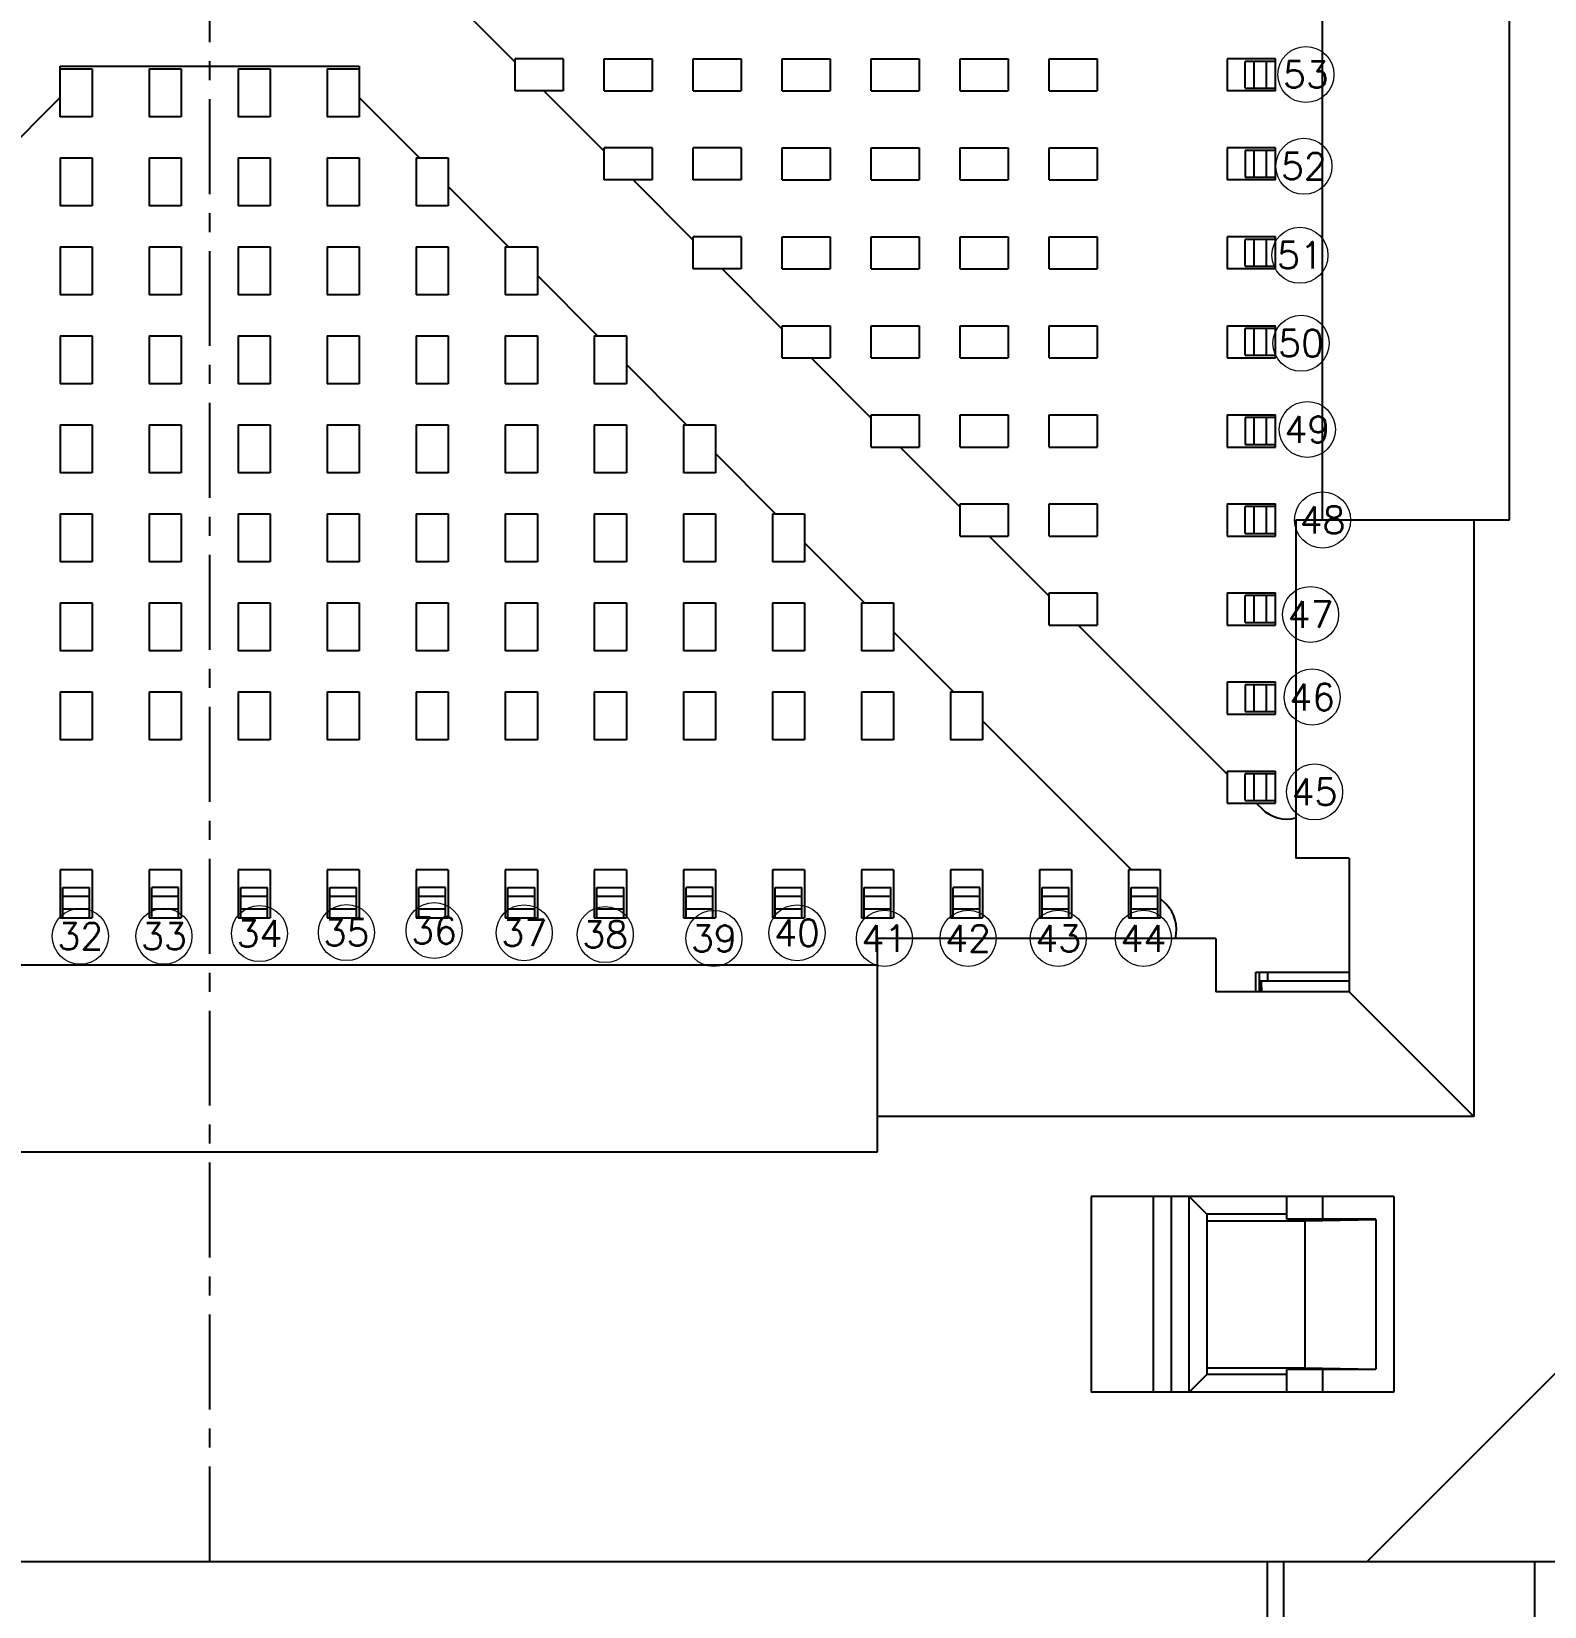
# Model space of a CAD drawing. Header units: millimetres. Extents: x 2405 to 2512, y -828 to -753.
# Drawn here: x 2489.19 to 2497.69, y -794.5 to -785.65 of the extents above; entities that cross this region are included whole.
import ezdxf
from ezdxf.enums import TextEntityAlignment as Align

# ---------------------------------------------------------------- set-up
doc = ezdxf.new("R2010")
doc.units = ezdxf.units.MM
doc.header["$LTSCALE"] = 30.734
doc.linetypes.add('CENTER', pattern=[0.6, 0.375, -0.075, 0.075, -0.075])
doc.layers.get('0').update_dxf_attribs({"linetype": 'CONTINUOUS'})
doc.layers.add('from', color=7, linetype='CONTINUOUS', lineweight=13)
doc.styles.add('TXT', font='txt.shx', dxfattribs={"bigfont": 'gbcbig.shx'})

# ---------------------------------------------------------------- blocks, each defined once
blk = doc.blocks.new('b')
at = {"color": 7, "linetype": 'Continuous'}
for p, q in [((1279.2172, -763.2584), (1276.7172, -765.7584)), ((1276.8672, -763.7084), (1275.1672, -763.7084)), ((1275.1672, -763.7084), (1275.1672, -764.8084)), ((1275.5172, -764.8084), (1275.5172, -763.7084)), ((1275.6172, -763.7084), (1275.6172, -764.8084)), ((1275.7172, -764.8084), (1275.7172, -763.7084)), ((1275.7172, -763.7084), (1275.8172, -763.8084)), ((1276.2672, -763.8363), (1276.2672, -763.7084)), ((1276.4672, -763.7084), (1276.4672, -763.8363)), ((1276.8672, -763.7084), (1276.8672, -764.8084)), ((1276.2672, -763.8084), (1275.8172, -763.8084)), ((1275.8172, -763.8084), (1275.8172, -764.7084)), ((1275.8172, -763.8451), (1276.3672, -763.8451)), ((1276.7672, -763.8363), (1276.2672, -763.8363)), ((1276.3672, -763.8451), (1276.7672, -763.8381)), ((1276.3672, -763.8451), (1276.3672, -764.6717)), ((1276.7672, -763.8381), (1276.7672, -764.6787)), ((1275.8172, -764.7084), (1275.7172, -764.8084)), ((1275.8172, -764.6717), (1276.3672, -764.6717)), ((1276.2672, -764.7084), (1275.8172, -764.7084)), ((1276.7672, -764.6805), (1276.2672, -764.6805)), ((1276.2672, -764.8084), (1276.2672, -764.6805)), ((1276.3672, -764.6717), (1276.7672, -764.6787)), ((1276.4672, -764.6805), (1276.4672, -764.8084)), ((1276.8672, -764.8084), (1275.1672, -764.8084)), ((1262.5372, -765.7584), (1278.0972, -765.7584)), ((1276.1572, -766.2584), (1276.1572, -765.7584)), ((1276.2506, -766.2084), (1276.2506, -765.7584)), ((1277.6572, -765.7584), (1277.6572, -766.2084))]:
    blk.add_line(p, q, dxfattribs=at)

msp = doc.modelspace()

# ---------------------------------------------------------------- linework, layer by layer
at = {"color": 1, "linetype": 'CENTER', "ltscale": 0.046281}
msp.add_line((2490.19, -794.2435), (2490.19, -777.6435), dxfattribs=at)
at = {"color": 7, "linetype": 'Continuous'}
for p, q in [((2496.44, -788.3935), (2496.44, -780.8935)), ((2497.49, -788.3935), (2497.49, -780.8935)), ((2491.5674, -785.4835), (2491.905, -785.8211)), ((2489.35, -786.1285), (2489.35, -785.8435)), ((2489.35, -785.8435), (2491.03, -785.8435)), ((2489.35, -785.8585), (2489.53, -785.8585)), ((2489.53, -785.8585), (2489.53, -786.1285)), ((2489.85, -785.8585), (2489.85, -786.1285)), ((2489.85, -785.8585), (2490.03, -785.8585)), ((2490.03, -785.8585), (2490.03, -786.1285)), ((2490.35, -785.8585), (2490.35, -786.1285)), ((2490.35, -785.8585), (2490.53, -785.8585)), ((2490.53, -785.8585), (2490.53, -786.1285)), ((2490.85, -785.8585), (2490.85, -786.1285)), ((2490.85, -785.8585), (2491.03, -785.8585)), ((2491.03, -785.8435), (2491.03, -786.1285)), ((2491.905, -785.9835), (2491.905, -785.8035)), ((2492.175, -785.8035), (2491.905, -785.8035)), ((2492.175, -785.8035), (2492.175, -785.9835)), ((2492.405, -785.9835), (2492.405, -785.8035)), ((2492.405, -785.8035), (2492.675, -785.8035)), ((2492.405, -785.9835), (2492.405, -785.8035)), ((2492.405, -785.8035), (2492.675, -785.8035)), ((2492.675, -785.8035), (2492.675, -785.9835)), ((2492.675, -785.8035), (2492.675, -785.9835)), ((2492.905, -785.9835), (2492.905, -785.8035)), ((2492.905, -785.8035), (2493.175, -785.8035)), ((2492.905, -785.9835), (2492.905, -785.8035)), ((2492.905, -785.8035), (2493.175, -785.8035)), ((2493.175, -785.8035), (2493.175, -785.9835)), ((2493.175, -785.8035), (2493.175, -785.9835)), ((2493.405, -785.9835), (2493.405, -785.8035)), ((2493.405, -785.8035), (2493.675, -785.8035)), ((2493.405, -785.9835), (2493.405, -785.8035)), ((2493.405, -785.8035), (2493.675, -785.8035)), ((2493.675, -785.8035), (2493.675, -785.9835)), ((2493.675, -785.8035), (2493.675, -785.9835)), ((2493.905, -785.9835), (2493.905, -785.8035)), ((2493.905, -785.8035), (2494.175, -785.8035)), ((2493.905, -785.9835), (2493.905, -785.8035)), ((2493.905, -785.8035), (2494.175, -785.8035)), ((2494.175, -785.8035), (2494.175, -785.9835)), ((2494.175, -785.8035), (2494.175, -785.9835)), ((2494.405, -785.9835), (2494.405, -785.8035)), ((2494.405, -785.8035), (2494.675, -785.8035)), ((2494.405, -785.9835), (2494.405, -785.8035)), ((2494.405, -785.8035), (2494.675, -785.8035)), ((2494.675, -785.8035), (2494.675, -785.9835)), ((2494.675, -785.8035), (2494.675, -785.9835)), ((2494.905, -785.9835), (2494.905, -785.8035)), ((2494.905, -785.8035), (2495.175, -785.8035)), ((2494.905, -785.9835), (2494.905, -785.8035)), ((2494.905, -785.8035), (2495.175, -785.8035)), ((2495.175, -785.8035), (2495.175, -785.9835)), ((2495.175, -785.8035), (2495.175, -785.9835)), ((2495.905, -785.8035), (2495.905, -785.9835)), ((2496.175, -785.8035), (2495.905, -785.8035)), ((2496.0047, -785.9685), (2496.0047, -785.8185)), ((2496.175, -785.8185), (2496.0047, -785.8185)), ((2496.0547, -785.8185), (2496.0547, -785.9685)), ((2496.125, -785.9685), (2496.125, -785.8185)), ((2496.175, -785.9835), (2496.175, -785.8035)), ((2496.0047, -785.9685), (2496.175, -785.9685)), ((2489.35, -786.0209), (2489.0124, -786.3585)), ((2491.3676, -786.3585), (2491.03, -786.0209)), ((2492.175, -785.9835), (2491.905, -785.9835)), ((2492.0674, -785.9835), (2492.405, -786.3211)), ((2492.405, -785.9835), (2492.675, -785.9835)), ((2492.405, -785.9835), (2492.675, -785.9835)), ((2492.905, -785.9835), (2493.175, -785.9835)), ((2492.905, -785.9835), (2493.175, -785.9835)), ((2493.405, -785.9835), (2493.675, -785.9835)), ((2493.405, -785.9835), (2493.675, -785.9835)), ((2493.905, -785.9835), (2494.175, -785.9835)), ((2493.905, -785.9835), (2494.175, -785.9835)), ((2494.405, -785.9835), (2494.675, -785.9835)), ((2494.405, -785.9835), (2494.675, -785.9835)), ((2494.905, -785.9835), (2495.175, -785.9835)), ((2494.905, -785.9835), (2495.175, -785.9835)), ((2496.175, -785.9835), (2495.905, -785.9835)), ((2489.53, -786.1285), (2489.35, -786.1285)), ((2490.03, -786.1285), (2489.85, -786.1285)), ((2490.53, -786.1285), (2490.35, -786.1285)), ((2491.03, -786.1285), (2490.85, -786.1285)), ((2492.405, -786.4835), (2492.405, -786.3035)), ((2492.675, -786.3035), (2492.405, -786.3035)), ((2492.675, -786.3035), (2492.675, -786.4835)), ((2492.905, -786.4835), (2492.905, -786.3035)), ((2493.175, -786.3035), (2492.905, -786.3035)), ((2493.175, -786.3035), (2493.175, -786.4835)), ((2493.405, -786.4835), (2493.405, -786.3035)), ((2493.405, -786.3035), (2493.675, -786.3035)), ((2493.405, -786.4835), (2493.405, -786.3035)), ((2493.405, -786.3035), (2493.675, -786.3035)), ((2493.675, -786.3035), (2493.675, -786.4835)), ((2493.675, -786.3035), (2493.675, -786.4835)), ((2493.905, -786.4835), (2493.905, -786.3035)), ((2493.905, -786.3035), (2494.175, -786.3035)), ((2493.905, -786.4835), (2493.905, -786.3035)), ((2493.905, -786.3035), (2494.175, -786.3035)), ((2494.175, -786.3035), (2494.175, -786.4835)), ((2494.175, -786.3035), (2494.175, -786.4835)), ((2494.405, -786.4835), (2494.405, -786.3035)), ((2494.405, -786.3035), (2494.675, -786.3035)), ((2494.405, -786.4835), (2494.405, -786.3035)), ((2494.405, -786.3035), (2494.675, -786.3035)), ((2494.675, -786.3035), (2494.675, -786.4835)), ((2494.675, -786.3035), (2494.675, -786.4835)), ((2494.905, -786.4835), (2494.905, -786.3035)), ((2494.905, -786.3035), (2495.175, -786.3035)), ((2494.905, -786.4835), (2494.905, -786.3035)), ((2494.905, -786.3035), (2495.175, -786.3035)), ((2495.175, -786.3035), (2495.175, -786.4835)), ((2495.175, -786.3035), (2495.175, -786.4835)), ((2495.905, -786.3035), (2495.905, -786.4835)), ((2496.175, -786.3035), (2495.905, -786.3035)), ((2496.0047, -786.3185), (2496.0047, -786.4685)), ((2496.175, -786.3185), (2496.0047, -786.3185)), ((2496.0547, -786.3185), (2496.0547, -786.4685)), ((2496.125, -786.4685), (2496.125, -786.3185)), ((2496.175, -786.4835), (2496.175, -786.3035)), ((2489.35, -786.3585), (2489.35, -786.6285)), ((2489.35, -786.3585), (2489.53, -786.3585)), ((2489.53, -786.3585), (2489.53, -786.6285)), ((2489.85, -786.3585), (2489.85, -786.6285)), ((2489.85, -786.3585), (2490.03, -786.3585)), ((2490.03, -786.3585), (2490.03, -786.6285)), ((2490.35, -786.3585), (2490.35, -786.6285)), ((2490.35, -786.3585), (2490.53, -786.3585)), ((2490.53, -786.3585), (2490.53, -786.6285)), ((2490.85, -786.3585), (2490.85, -786.6285)), ((2490.85, -786.3585), (2491.03, -786.3585)), ((2491.03, -786.3585), (2491.03, -786.6285)), ((2491.35, -786.3585), (2491.35, -786.6285)), ((2491.35, -786.3585), (2491.53, -786.3585)), ((2491.53, -786.3585), (2491.53, -786.6285)), ((2492.675, -786.4835), (2492.405, -786.4835)), ((2492.5674, -786.4835), (2492.905, -786.8211)), ((2493.175, -786.4835), (2492.905, -786.4835)), ((2493.405, -786.4835), (2493.675, -786.4835)), ((2493.405, -786.4835), (2493.675, -786.4835)), ((2493.905, -786.4835), (2494.175, -786.4835)), ((2493.905, -786.4835), (2494.175, -786.4835)), ((2494.405, -786.4835), (2494.675, -786.4835)), ((2494.405, -786.4835), (2494.675, -786.4835)), ((2494.905, -786.4835), (2495.175, -786.4835)), ((2494.905, -786.4835), (2495.175, -786.4835)), ((2496.175, -786.4835), (2495.905, -786.4835)), ((2496.0047, -786.4685), (2496.175, -786.4685)), ((2491.8676, -786.8585), (2491.53, -786.5209)), ((2489.53, -786.6285), (2489.35, -786.6285)), ((2490.03, -786.6285), (2489.85, -786.6285)), ((2490.53, -786.6285), (2490.35, -786.6285)), ((2491.03, -786.6285), (2490.85, -786.6285)), ((2491.53, -786.6285), (2491.35, -786.6285)), ((2489.35, -786.8585), (2489.35, -787.1285)), ((2489.35, -786.8585), (2489.53, -786.8585)), ((2489.53, -786.8585), (2489.53, -787.1285)), ((2489.85, -786.8585), (2489.85, -787.1285)), ((2489.85, -786.8585), (2490.03, -786.8585)), ((2490.03, -786.8585), (2490.03, -787.1285)), ((2490.35, -786.8585), (2490.35, -787.1285)), ((2490.35, -786.8585), (2490.53, -786.8585)), ((2490.53, -786.8585), (2490.53, -787.1285)), ((2490.85, -786.8585), (2490.85, -787.1285)), ((2490.85, -786.8585), (2491.03, -786.8585)), ((2491.03, -786.8585), (2491.03, -787.1285)), ((2491.35, -786.8585), (2491.35, -787.1285)), ((2491.35, -786.8585), (2491.53, -786.8585)), ((2491.53, -786.8585), (2491.53, -787.1285)), ((2491.85, -786.8585), (2491.85, -787.1285)), ((2491.85, -786.8585), (2492.03, -786.8585)), ((2492.03, -786.8585), (2492.03, -787.1285)), ((2492.905, -786.9835), (2492.905, -786.8035)), ((2493.175, -786.8035), (2492.905, -786.8035)), ((2493.175, -786.8035), (2493.175, -786.9835)), ((2493.405, -786.9835), (2493.405, -786.8035)), ((2493.405, -786.8035), (2493.675, -786.8035)), ((2493.405, -786.9835), (2493.405, -786.8035)), ((2493.405, -786.8035), (2493.675, -786.8035)), ((2493.675, -786.8035), (2493.675, -786.9835)), ((2493.675, -786.8035), (2493.675, -786.9835)), ((2493.905, -786.9835), (2493.905, -786.8035)), ((2493.905, -786.8035), (2494.175, -786.8035)), ((2493.905, -786.9835), (2493.905, -786.8035)), ((2493.905, -786.8035), (2494.175, -786.8035)), ((2494.175, -786.8035), (2494.175, -786.9835)), ((2494.175, -786.8035), (2494.175, -786.9835)), ((2494.405, -786.9835), (2494.405, -786.8035)), ((2494.405, -786.8035), (2494.675, -786.8035)), ((2494.405, -786.9835), (2494.405, -786.8035)), ((2494.405, -786.8035), (2494.675, -786.8035)), ((2494.675, -786.8035), (2494.675, -786.9835)), ((2494.675, -786.8035), (2494.675, -786.9835)), ((2494.905, -786.9835), (2494.905, -786.8035)), ((2494.905, -786.8035), (2495.175, -786.8035)), ((2494.905, -786.9835), (2494.905, -786.8035)), ((2494.905, -786.8035), (2495.175, -786.8035)), ((2495.175, -786.8035), (2495.175, -786.9835)), ((2495.175, -786.8035), (2495.175, -786.9835)), ((2495.905, -786.8035), (2495.905, -786.9835)), ((2496.175, -786.8035), (2495.905, -786.8035)), ((2496.0047, -786.9685), (2496.0047, -786.8185)), ((2496.175, -786.8185), (2496.0047, -786.8185)), ((2496.0547, -786.8185), (2496.0547, -786.9685)), ((2496.125, -786.9685), (2496.125, -786.8185)), ((2496.175, -786.9835), (2496.175, -786.8035)), ((2492.3676, -787.3585), (2492.03, -787.0209)), ((2493.175, -786.9835), (2492.905, -786.9835)), ((2493.0674, -786.9835), (2493.405, -787.3211)), ((2493.405, -786.9835), (2493.675, -786.9835)), ((2493.405, -786.9835), (2493.675, -786.9835)), ((2493.905, -786.9835), (2494.175, -786.9835)), ((2493.905, -786.9835), (2494.175, -786.9835)), ((2494.405, -786.9835), (2494.675, -786.9835)), ((2494.405, -786.9835), (2494.675, -786.9835)), ((2494.905, -786.9835), (2495.175, -786.9835)), ((2494.905, -786.9835), (2495.175, -786.9835)), ((2496.175, -786.9835), (2495.905, -786.9835)), ((2496.0047, -786.9685), (2496.175, -786.9685)), ((2489.53, -787.1285), (2489.35, -787.1285)), ((2490.03, -787.1285), (2489.85, -787.1285)), ((2490.53, -787.1285), (2490.35, -787.1285)), ((2491.03, -787.1285), (2490.85, -787.1285)), ((2491.53, -787.1285), (2491.35, -787.1285)), ((2492.03, -787.1285), (2491.85, -787.1285)), ((2489.35, -787.3585), (2489.35, -787.6285)), ((2489.35, -787.3585), (2489.53, -787.3585)), ((2489.53, -787.3585), (2489.53, -787.6285)), ((2489.85, -787.3585), (2489.85, -787.6285)), ((2489.85, -787.3585), (2490.03, -787.3585)), ((2490.03, -787.3585), (2490.03, -787.6285)), ((2490.35, -787.3585), (2490.35, -787.6285)), ((2490.35, -787.3585), (2490.53, -787.3585)), ((2490.53, -787.3585), (2490.53, -787.6285)), ((2490.85, -787.3585), (2490.85, -787.6285)), ((2490.85, -787.3585), (2491.03, -787.3585)), ((2491.03, -787.3585), (2491.03, -787.6285)), ((2491.35, -787.3585), (2491.35, -787.6285)), ((2491.35, -787.3585), (2491.53, -787.3585)), ((2491.53, -787.3585), (2491.53, -787.6285)), ((2491.85, -787.3585), (2491.85, -787.6285)), ((2491.85, -787.3585), (2492.03, -787.3585)), ((2492.03, -787.3585), (2492.03, -787.6285)), ((2492.35, -787.3585), (2492.35, -787.6285)), ((2492.35, -787.3585), (2492.53, -787.3585)), ((2492.53, -787.3585), (2492.53, -787.6285)), ((2493.405, -787.4835), (2493.405, -787.3035)), ((2493.405, -787.3035), (2493.675, -787.3035)), ((2493.675, -787.3035), (2493.675, -787.4835)), ((2493.905, -787.4835), (2493.905, -787.3035)), ((2493.905, -787.3035), (2494.175, -787.3035)), ((2494.175, -787.3035), (2494.175, -787.4835)), ((2494.405, -787.4835), (2494.405, -787.3035)), ((2494.405, -787.3035), (2494.675, -787.3035)), ((2494.405, -787.4835), (2494.405, -787.3035)), ((2494.405, -787.3035), (2494.675, -787.3035)), ((2494.675, -787.3035), (2494.675, -787.4835)), ((2494.675, -787.3035), (2494.675, -787.4835)), ((2494.905, -787.4835), (2494.905, -787.3035)), ((2494.905, -787.3035), (2495.175, -787.3035)), ((2494.905, -787.4835), (2494.905, -787.3035)), ((2494.905, -787.3035), (2495.175, -787.3035)), ((2495.175, -787.3035), (2495.175, -787.4835)), ((2495.175, -787.3035), (2495.175, -787.4835)), ((2495.905, -787.3035), (2495.905, -787.4835)), ((2495.905, -787.3035), (2496.175, -787.3035)), ((2496.0047, -787.4685), (2496.0047, -787.3185)), ((2496.175, -787.3185), (2496.0047, -787.3185)), ((2496.0547, -787.3185), (2496.0547, -787.4685)), ((2496.125, -787.4685), (2496.125, -787.3185)), ((2496.175, -787.4835), (2496.175, -787.3035)), ((2496.0047, -787.4685), (2496.175, -787.4685)), ((2492.8676, -787.8585), (2492.53, -787.5209)), ((2493.405, -787.4835), (2493.675, -787.4835)), ((2493.5674, -787.4835), (2493.905, -787.8211)), ((2493.905, -787.4835), (2494.175, -787.4835)), ((2494.405, -787.4835), (2494.675, -787.4835)), ((2494.405, -787.4835), (2494.675, -787.4835)), ((2494.905, -787.4835), (2495.175, -787.4835)), ((2494.905, -787.4835), (2495.175, -787.4835)), ((2495.905, -787.4835), (2496.175, -787.4835)), ((2489.53, -787.6285), (2489.35, -787.6285)), ((2490.03, -787.6285), (2489.85, -787.6285)), ((2490.53, -787.6285), (2490.35, -787.6285)), ((2491.03, -787.6285), (2490.85, -787.6285)), ((2491.53, -787.6285), (2491.35, -787.6285)), ((2492.03, -787.6285), (2491.85, -787.6285)), ((2492.53, -787.6285), (2492.35, -787.6285)), ((2493.905, -787.9835), (2493.905, -787.8035)), ((2493.905, -787.8035), (2494.175, -787.8035)), ((2494.175, -787.8035), (2494.175, -787.9835)), ((2494.405, -787.9835), (2494.405, -787.8035)), ((2494.405, -787.8035), (2494.675, -787.8035)), ((2494.405, -787.9835), (2494.405, -787.8035)), ((2494.405, -787.8035), (2494.675, -787.8035)), ((2494.675, -787.8035), (2494.675, -787.9835)), ((2494.675, -787.8035), (2494.675, -787.9835)), ((2494.905, -787.9835), (2494.905, -787.8035)), ((2494.905, -787.8035), (2495.175, -787.8035)), ((2494.905, -787.9835), (2494.905, -787.8035)), ((2494.905, -787.8035), (2495.175, -787.8035)), ((2495.175, -787.8035), (2495.175, -787.9835)), ((2495.175, -787.8035), (2495.175, -787.9835)), ((2495.905, -787.8035), (2495.905, -787.9835)), ((2495.905, -787.8035), (2496.175, -787.8035)), ((2496.0047, -787.8185), (2496.0047, -787.9685)), ((2496.175, -787.8185), (2496.0047, -787.8185)), ((2496.0547, -787.8185), (2496.0547, -787.9685)), ((2496.125, -787.9685), (2496.125, -787.8185)), ((2496.175, -787.9835), (2496.175, -787.8035)), ((2489.35, -787.8585), (2489.35, -788.1285)), ((2489.35, -787.8585), (2489.53, -787.8585)), ((2489.53, -787.8585), (2489.53, -788.1285)), ((2489.85, -787.8585), (2489.85, -788.1285)), ((2489.85, -787.8585), (2490.03, -787.8585)), ((2490.03, -787.8585), (2490.03, -788.1285)), ((2490.35, -787.8585), (2490.35, -788.1285)), ((2490.35, -787.8585), (2490.53, -787.8585)), ((2490.53, -787.8585), (2490.53, -788.1285)), ((2490.85, -787.8585), (2490.85, -788.1285)), ((2490.85, -787.8585), (2491.03, -787.8585)), ((2491.03, -787.8585), (2491.03, -788.1285)), ((2491.35, -787.8585), (2491.35, -788.1285)), ((2491.35, -787.8585), (2491.53, -787.8585)), ((2491.53, -787.8585), (2491.53, -788.1285)), ((2491.85, -787.8585), (2491.85, -788.1285)), ((2491.85, -787.8585), (2492.03, -787.8585)), ((2492.03, -787.8585), (2492.03, -788.1285)), ((2492.35, -787.8585), (2492.35, -788.1285)), ((2492.35, -787.8585), (2492.53, -787.8585)), ((2492.53, -787.8585), (2492.53, -788.1285)), ((2492.85, -787.8585), (2492.85, -788.1285)), ((2492.85, -787.8585), (2493.03, -787.8585)), ((2493.03, -787.8585), (2493.03, -788.1285)), ((2493.905, -787.9835), (2494.175, -787.9835)), ((2494.0674, -787.9835), (2494.405, -788.3211)), ((2494.405, -787.9835), (2494.675, -787.9835)), ((2494.405, -787.9835), (2494.675, -787.9835)), ((2494.905, -787.9835), (2495.175, -787.9835)), ((2494.905, -787.9835), (2495.175, -787.9835)), ((2495.905, -787.9835), (2496.175, -787.9835)), ((2496.0047, -787.9685), (2496.175, -787.9685)), ((2493.3676, -788.3585), (2493.03, -788.0209)), ((2489.53, -788.1285), (2489.35, -788.1285)), ((2490.03, -788.1285), (2489.85, -788.1285)), ((2490.53, -788.1285), (2490.35, -788.1285)), ((2491.03, -788.1285), (2490.85, -788.1285)), ((2491.53, -788.1285), (2491.35, -788.1285)), ((2492.03, -788.1285), (2491.85, -788.1285)), ((2492.53, -788.1285), (2492.35, -788.1285)), ((2493.03, -788.1285), (2492.85, -788.1285)), ((2489.35, -788.3585), (2489.35, -788.6285)), ((2489.35, -788.3585), (2489.53, -788.3585)), ((2489.53, -788.3585), (2489.53, -788.6285)), ((2489.85, -788.3585), (2489.85, -788.6285)), ((2489.85, -788.3585), (2490.03, -788.3585)), ((2490.03, -788.3585), (2490.03, -788.6285)), ((2490.35, -788.3585), (2490.35, -788.6285)), ((2490.35, -788.3585), (2490.53, -788.3585)), ((2490.53, -788.3585), (2490.53, -788.6285)), ((2490.85, -788.3585), (2490.85, -788.6285)), ((2490.85, -788.3585), (2491.03, -788.3585)), ((2491.03, -788.3585), (2491.03, -788.6285)), ((2491.35, -788.3585), (2491.35, -788.6285)), ((2491.35, -788.3585), (2491.53, -788.3585)), ((2491.53, -788.3585), (2491.53, -788.6285)), ((2491.85, -788.3585), (2491.85, -788.6285)), ((2491.85, -788.3585), (2492.03, -788.3585)), ((2492.03, -788.3585), (2492.03, -788.6285)), ((2492.35, -788.3585), (2492.35, -788.6285)), ((2492.35, -788.3585), (2492.53, -788.3585)), ((2492.53, -788.3585), (2492.53, -788.6285)), ((2492.85, -788.3585), (2492.85, -788.6285)), ((2492.85, -788.3585), (2493.03, -788.3585)), ((2493.03, -788.3585), (2493.03, -788.6285)), ((2493.35, -788.3585), (2493.35, -788.6285)), ((2493.35, -788.3585), (2493.53, -788.3585)), ((2493.53, -788.3585), (2493.53, -788.6285)), ((2494.405, -788.4835), (2494.405, -788.3035)), ((2494.405, -788.3035), (2494.675, -788.3035)), ((2494.675, -788.3035), (2494.675, -788.4835)), ((2494.905, -788.4835), (2494.905, -788.3035)), ((2494.905, -788.3035), (2495.175, -788.3035)), ((2495.175, -788.3035), (2495.175, -788.4835)), ((2495.905, -788.3035), (2495.905, -788.4835)), ((2495.905, -788.3035), (2496.175, -788.3035)), ((2496.0047, -788.4685), (2496.0047, -788.3185)), ((2496.175, -788.3185), (2496.0047, -788.3185)), ((2496.0547, -788.3185), (2496.0547, -788.4685)), ((2496.125, -788.4685), (2496.125, -788.3185)), ((2496.175, -788.4835), (2496.175, -788.3035)), ((2496.29, -788.3935), (2496.29, -790.2935)), ((2496.29, -788.3935), (2497.49, -788.3935)), ((2497.29, -788.3935), (2497.29, -791.7435)), ((2493.8676, -788.8585), (2493.53, -788.5209)), ((2494.405, -788.4835), (2494.675, -788.4835)), ((2494.5674, -788.4835), (2494.905, -788.8211)), ((2494.905, -788.4835), (2495.175, -788.4835)), ((2495.905, -788.4835), (2496.175, -788.4835)), ((2496.0047, -788.4685), (2496.175, -788.4685)), ((2489.53, -788.6285), (2489.35, -788.6285)), ((2490.03, -788.6285), (2489.85, -788.6285)), ((2490.53, -788.6285), (2490.35, -788.6285)), ((2491.03, -788.6285), (2490.85, -788.6285)), ((2491.53, -788.6285), (2491.35, -788.6285)), ((2492.03, -788.6285), (2491.85, -788.6285)), ((2492.53, -788.6285), (2492.35, -788.6285)), ((2493.03, -788.6285), (2492.85, -788.6285)), ((2493.53, -788.6285), (2493.35, -788.6285)), ((2494.905, -788.9835), (2494.905, -788.8035)), ((2494.905, -788.8035), (2495.175, -788.8035)), ((2495.175, -788.8035), (2495.175, -788.9835)), ((2495.905, -788.8035), (2495.905, -788.9835)), ((2495.905, -788.8035), (2496.175, -788.8035)), ((2496.175, -788.9835), (2496.175, -788.8035)), ((2489.35, -788.8585), (2489.35, -789.1285)), ((2489.35, -788.8585), (2489.53, -788.8585)), ((2489.53, -788.8585), (2489.53, -789.1285)), ((2489.85, -788.8585), (2489.85, -789.1285)), ((2489.85, -788.8585), (2490.03, -788.8585)), ((2490.03, -788.8585), (2490.03, -789.1285)), ((2490.35, -788.8585), (2490.35, -789.1285)), ((2490.35, -788.8585), (2490.53, -788.8585)), ((2490.53, -788.8585), (2490.53, -789.1285)), ((2490.85, -788.8585), (2490.85, -789.1285)), ((2490.85, -788.8585), (2491.03, -788.8585)), ((2491.03, -788.8585), (2491.03, -789.1285)), ((2491.35, -788.8585), (2491.35, -789.1285)), ((2491.35, -788.8585), (2491.53, -788.8585)), ((2491.53, -788.8585), (2491.53, -789.1285)), ((2491.85, -788.8585), (2491.85, -789.1285)), ((2491.85, -788.8585), (2492.03, -788.8585)), ((2492.03, -788.8585), (2492.03, -789.1285)), ((2492.35, -788.8585), (2492.35, -789.1285)), ((2492.35, -788.8585), (2492.53, -788.8585)), ((2492.53, -788.8585), (2492.53, -789.1285)), ((2492.85, -788.8585), (2492.85, -789.1285)), ((2492.85, -788.8585), (2493.03, -788.8585)), ((2493.03, -788.8585), (2493.03, -789.1285)), ((2493.35, -788.8585), (2493.35, -789.1285)), ((2493.35, -788.8585), (2493.53, -788.8585)), ((2493.53, -788.8585), (2493.53, -789.1285)), ((2493.85, -788.8585), (2493.85, -789.1285)), ((2493.85, -788.8585), (2494.03, -788.8585)), ((2494.03, -788.8585), (2494.03, -789.1285)), ((2496.0047, -788.9685), (2496.0047, -788.8185)), ((2496.175, -788.8185), (2496.0047, -788.8185)), ((2496.0547, -788.8185), (2496.0547, -788.9685)), ((2496.125, -788.9685), (2496.125, -788.8185)), ((2496.0047, -788.9685), (2496.175, -788.9685)), ((2494.3676, -789.3585), (2494.03, -789.0209)), ((2494.905, -788.9835), (2495.175, -788.9835)), ((2495.0674, -788.9835), (2495.905, -789.8211)), ((2495.905, -788.9835), (2496.175, -788.9835)), ((2489.53, -789.1285), (2489.35, -789.1285)), ((2490.03, -789.1285), (2489.85, -789.1285)), ((2490.53, -789.1285), (2490.35, -789.1285)), ((2491.03, -789.1285), (2490.85, -789.1285)), ((2491.53, -789.1285), (2491.35, -789.1285)), ((2492.03, -789.1285), (2491.85, -789.1285)), ((2492.53, -789.1285), (2492.35, -789.1285)), ((2493.03, -789.1285), (2492.85, -789.1285)), ((2493.53, -789.1285), (2493.35, -789.1285)), ((2494.03, -789.1285), (2493.85, -789.1285)), ((2495.905, -789.3035), (2495.905, -789.4835)), ((2495.905, -789.3035), (2496.175, -789.3035)), ((2496.0047, -789.3185), (2496.0047, -789.4685)), ((2496.175, -789.3185), (2496.0047, -789.3185)), ((2496.0547, -789.3185), (2496.0547, -789.4685)), ((2496.125, -789.4685), (2496.125, -789.3185)), ((2496.175, -789.4835), (2496.175, -789.3035)), ((2489.35, -789.3585), (2489.35, -789.6285)), ((2489.35, -789.3585), (2489.53, -789.3585)), ((2489.53, -789.3585), (2489.53, -789.6285)), ((2489.85, -789.3585), (2489.85, -789.6285)), ((2489.85, -789.3585), (2490.03, -789.3585)), ((2490.03, -789.3585), (2490.03, -789.6285)), ((2490.35, -789.3585), (2490.35, -789.6285)), ((2490.35, -789.3585), (2490.53, -789.3585)), ((2490.53, -789.3585), (2490.53, -789.6285)), ((2490.85, -789.3585), (2490.85, -789.6285)), ((2490.85, -789.3585), (2491.03, -789.3585)), ((2491.03, -789.3585), (2491.03, -789.6285)), ((2491.35, -789.3585), (2491.35, -789.6285)), ((2491.35, -789.3585), (2491.53, -789.3585)), ((2491.53, -789.3585), (2491.53, -789.6285)), ((2491.85, -789.3585), (2491.85, -789.6285)), ((2491.85, -789.3585), (2492.03, -789.3585)), ((2492.03, -789.3585), (2492.03, -789.6285)), ((2492.35, -789.3585), (2492.35, -789.6285)), ((2492.35, -789.3585), (2492.53, -789.3585)), ((2492.53, -789.3585), (2492.53, -789.6285)), ((2492.85, -789.3585), (2492.85, -789.6285)), ((2492.85, -789.3585), (2493.03, -789.3585)), ((2493.03, -789.3585), (2493.03, -789.6285)), ((2493.35, -789.3585), (2493.35, -789.6285)), ((2493.35, -789.3585), (2493.53, -789.3585)), ((2493.53, -789.3585), (2493.53, -789.6285)), ((2493.85, -789.3585), (2493.85, -789.6285)), ((2493.85, -789.3585), (2494.03, -789.3585)), ((2494.03, -789.3585), (2494.03, -789.6285)), ((2494.35, -789.3585), (2494.35, -789.6285)), ((2494.35, -789.3585), (2494.53, -789.3585)), ((2494.53, -789.3585), (2494.53, -789.6285)), ((2495.905, -789.4835), (2496.175, -789.4835)), ((2496.0047, -789.4685), (2496.175, -789.4685)), ((2495.3676, -790.3585), (2494.53, -789.5209)), ((2489.53, -789.6285), (2489.35, -789.6285)), ((2490.03, -789.6285), (2489.85, -789.6285)), ((2490.53, -789.6285), (2490.35, -789.6285)), ((2491.03, -789.6285), (2490.85, -789.6285)), ((2491.53, -789.6285), (2491.35, -789.6285)), ((2492.03, -789.6285), (2491.85, -789.6285)), ((2492.53, -789.6285), (2492.35, -789.6285)), ((2493.03, -789.6285), (2492.85, -789.6285)), ((2493.53, -789.6285), (2493.35, -789.6285)), ((2494.03, -789.6285), (2493.85, -789.6285)), ((2494.53, -789.6285), (2494.35, -789.6285)), ((2495.905, -789.8035), (2495.905, -789.9835)), ((2495.905, -789.8035), (2496.175, -789.8035)), ((2496.0047, -789.9685), (2496.0047, -789.8185)), ((2496.175, -789.8185), (2496.0047, -789.8185)), ((2496.0547, -789.8185), (2496.0547, -789.9685)), ((2496.125, -789.9685), (2496.125, -789.8185)), ((2496.175, -789.9835), (2496.175, -789.8035)), ((2495.905, -789.9835), (2496.175, -789.9835)), ((2496.0047, -789.9685), (2496.175, -789.9685)), ((2496.0674, -789.9835), (2496.0986, -790.0146)), ((2496.59, -790.2935), (2496.29, -790.2935)), ((2496.59, -790.2935), (2496.59, -791.0435)), ((2489.35, -790.3585), (2489.35, -790.6285)), ((2489.53, -790.3585), (2489.35, -790.3585)), ((2489.53, -790.3585), (2489.53, -790.6285)), ((2489.85, -790.3585), (2489.85, -790.6285)), ((2490.03, -790.3585), (2489.85, -790.3585)), ((2490.03, -790.3585), (2490.03, -790.6285)), ((2490.35, -790.3585), (2490.35, -790.6285)), ((2490.53, -790.3585), (2490.35, -790.3585)), ((2490.53, -790.3585), (2490.53, -790.6285)), ((2490.85, -790.3585), (2490.85, -790.6285)), ((2491.03, -790.3585), (2490.85, -790.3585)), ((2491.03, -790.3585), (2491.03, -790.6285)), ((2491.35, -790.3585), (2491.35, -790.6285)), ((2491.53, -790.3585), (2491.35, -790.3585)), ((2491.53, -790.3585), (2491.53, -790.6285)), ((2491.85, -790.3585), (2491.85, -790.6285)), ((2492.03, -790.3585), (2491.85, -790.3585)), ((2492.03, -790.3585), (2492.03, -790.6285)), ((2492.35, -790.3585), (2492.35, -790.6285)), ((2492.53, -790.3585), (2492.35, -790.3585)), ((2492.53, -790.3585), (2492.53, -790.6285)), ((2492.85, -790.3585), (2492.85, -790.6285)), ((2493.03, -790.3585), (2492.85, -790.3585)), ((2493.03, -790.3585), (2493.03, -790.6285)), ((2493.35, -790.3585), (2493.35, -790.6285)), ((2493.53, -790.3585), (2493.35, -790.3585)), ((2493.53, -790.3585), (2493.53, -790.6285)), ((2493.85, -790.3585), (2493.85, -790.6285)), ((2494.03, -790.3585), (2493.85, -790.3585)), ((2494.03, -790.3585), (2494.03, -790.6285)), ((2494.35, -790.3585), (2494.35, -790.6285)), ((2494.53, -790.3585), (2494.35, -790.3585)), ((2494.53, -790.3585), (2494.53, -790.6285)), ((2494.85, -790.3585), (2494.85, -790.6285)), ((2495.03, -790.3585), (2494.85, -790.3585)), ((2495.03, -790.3585), (2495.03, -790.6285)), ((2495.35, -790.3585), (2495.35, -790.6285)), ((2495.53, -790.3585), (2495.35, -790.3585)), ((2495.53, -790.6285), (2495.53, -790.3585)), ((2489.365, -790.6285), (2489.365, -790.4581)), ((2489.365, -790.4581), (2489.515, -790.4581)), ((2489.515, -790.6285), (2489.515, -790.4581)), ((2489.865, -790.6285), (2489.865, -790.4581)), ((2490.015, -790.4581), (2489.865, -790.4581)), ((2490.015, -790.6285), (2490.015, -790.4581)), ((2490.365, -790.6285), (2490.365, -790.4581)), ((2490.365, -790.4581), (2490.515, -790.4581)), ((2490.515, -790.6285), (2490.515, -790.4581)), ((2490.865, -790.6285), (2490.865, -790.4581)), ((2490.865, -790.4581), (2491.015, -790.4581)), ((2491.015, -790.6285), (2491.015, -790.4581)), ((2491.365, -790.6285), (2491.365, -790.4581)), ((2491.515, -790.4581), (2491.365, -790.4581)), ((2491.515, -790.6285), (2491.515, -790.4581)), ((2491.865, -790.6285), (2491.865, -790.4581)), ((2491.865, -790.4581), (2492.015, -790.4581)), ((2492.015, -790.6285), (2492.015, -790.4581)), ((2492.365, -790.6285), (2492.365, -790.4581)), ((2492.365, -790.4581), (2492.515, -790.4581)), ((2492.515, -790.6285), (2492.515, -790.4581)), ((2492.865, -790.6285), (2492.865, -790.4581)), ((2493.015, -790.4581), (2492.865, -790.4581)), ((2493.015, -790.6285), (2493.015, -790.4581)), ((2493.365, -790.6285), (2493.365, -790.4581)), ((2493.365, -790.4581), (2493.515, -790.4581)), ((2493.515, -790.6285), (2493.515, -790.4581)), ((2493.865, -790.6285), (2493.865, -790.4581)), ((2493.865, -790.4581), (2494.015, -790.4581)), ((2494.015, -790.6285), (2494.015, -790.4581)), ((2494.365, -790.6285), (2494.365, -790.4581)), ((2494.515, -790.4581), (2494.365, -790.4581)), ((2494.515, -790.6285), (2494.515, -790.4581)), ((2494.865, -790.6285), (2494.865, -790.4581)), ((2494.865, -790.4581), (2495.015, -790.4581)), ((2495.015, -790.6285), (2495.015, -790.4581)), ((2495.365, -790.6285), (2495.365, -790.4581)), ((2495.365, -790.4581), (2495.515, -790.4581)), ((2495.515, -790.6285), (2495.515, -790.4581)), ((2489.515, -790.5081), (2489.365, -790.5081)), ((2490.015, -790.5081), (2489.865, -790.5081)), ((2490.515, -790.5081), (2490.365, -790.5081)), ((2491.015, -790.5081), (2490.865, -790.5081)), ((2491.515, -790.5081), (2491.365, -790.5081)), ((2492.015, -790.5081), (2491.865, -790.5081)), ((2492.515, -790.5081), (2492.365, -790.5081)), ((2493.015, -790.5081), (2492.865, -790.5081)), ((2493.515, -790.5081), (2493.365, -790.5081)), ((2494.015, -790.5081), (2493.865, -790.5081)), ((2494.515, -790.5081), (2494.365, -790.5081)), ((2495.015, -790.5081), (2494.865, -790.5081)), ((2495.515, -790.5081), (2495.365, -790.5081)), ((2495.5612, -790.552), (2495.53, -790.5209)), ((2489.35, -790.6285), (2489.53, -790.6285)), ((2489.365, -790.5785), (2489.515, -790.5785)), ((2489.85, -790.6285), (2490.03, -790.6285)), ((2489.865, -790.5785), (2490.015, -790.5785)), ((2490.35, -790.6285), (2490.53, -790.6285)), ((2490.365, -790.5785), (2490.515, -790.5785)), ((2490.85, -790.6285), (2491.03, -790.6285)), ((2490.865, -790.5785), (2491.015, -790.5785)), ((2491.35, -790.6285), (2491.53, -790.6285)), ((2491.365, -790.5785), (2491.515, -790.5785)), ((2491.85, -790.6285), (2492.03, -790.6285)), ((2491.865, -790.5785), (2492.015, -790.5785)), ((2492.35, -790.6285), (2492.53, -790.6285)), ((2492.365, -790.5785), (2492.515, -790.5785)), ((2492.85, -790.6285), (2493.03, -790.6285)), ((2492.865, -790.5785), (2493.015, -790.5785)), ((2493.35, -790.6285), (2493.53, -790.6285)), ((2493.365, -790.5785), (2493.515, -790.5785)), ((2493.85, -790.6285), (2494.03, -790.6285)), ((2493.865, -790.5785), (2494.015, -790.5785)), ((2494.35, -790.6285), (2494.53, -790.6285)), ((2494.365, -790.5785), (2494.515, -790.5785)), ((2494.85, -790.6285), (2495.03, -790.6285)), ((2494.865, -790.5785), (2495.015, -790.5785)), ((2495.35, -790.6285), (2495.53, -790.6285)), ((2495.365, -790.5785), (2495.515, -790.5785)), ((2493.94, -791.9435), (2493.94, -790.7435)), ((2495.84, -790.7435), (2493.94, -790.7435)), ((2495.84, -790.7435), (2495.84, -791.0435)), ((2493.94, -790.8935), (2486.44, -790.8935)), ((2496.0655, -791.0435), (2496.0655, -790.9335)), ((2496.0655, -790.9335), (2496.59, -790.9335)), ((2496.0864, -791.0435), (2496.0864, -790.9335)), ((2496.0868, -791.0435), (2496.0868, -790.9835)), ((2496.59, -790.9835), (2496.0868, -790.9835)), ((2496.0955, -790.9835), (2496.0972, -791.0435)), ((2496.13, -790.9335), (2496.13, -790.9835)), ((2496.59, -791.0435), (2495.84, -791.0435)), ((2496.59, -791.0435), (2497.29, -791.7435)), ((2497.29, -791.7435), (2493.94, -791.7435)), ((2486.44, -791.9435), (2493.94, -791.9435))]:
    msp.add_line(p, q, dxfattribs=at)
for centre, start, end in [((2496.24, -789.8732), 225, 284.62577), ((2495.4198, -790.6935), 345.45719, 45)]:
    msp.add_arc(centre, 0.2, start, end, dxfattribs=at)
at = {"layer": 'from', "color": 4, "linetype": 'ByBlock'}
for centre in [(2496.3462, -785.8911), (2496.335, -786.4063), (2496.3128, -786.9066), (2496.3191, -787.4007), (2496.3545, -787.885), (2496.44, -788.3935), (2496.3727, -788.9242), (2496.3816, -789.3879), (2496.395, -789.921), (2489.4634, -790.7318), (2489.9328, -790.7318), (2490.4695, -790.7168), (2490.9579, -790.711), (2491.4501, -790.6994), (2491.9564, -790.7124), (2492.4112, -790.7222), (2493.4884, -790.7124), (2493.0215, -790.744), (2493.9791, -790.7435), (2494.4491, -790.7435), (2494.9554, -790.7435), (2495.434, -790.7435)]:
    msp.add_circle(centre, 0.1575, dxfattribs=at)

# ---------------------------------------------------------------- block references
at = {"color": 0, "linetype": 'ByBlock'}
msp.add_blockref('b', (1219.9728, -28.4851), dxfattribs=at)

# ---------------------------------------------------------------- texts
at = {"layer": 'from', "color": 6, "linetype": 'ByBlock', "style": 'TXT'}
for s, p in [('53', (2496.3462, -785.8911)), ('52', (2496.335, -786.4063)), ('51', (2496.3128, -786.9066)), ('50', (2496.3191, -787.4007)), ('49', (2496.3545, -787.885)), ('48', (2496.44, -788.3935)), ('47', (2496.3727, -788.9242)), ('46', (2496.3816, -789.3879)), ('45', (2496.395, -789.921)), ('32', (2489.4634, -790.7318)), ('33', (2489.9328, -790.7318)), ('34', (2490.4695, -790.7168)), ('35', (2490.9579, -790.711)), ('36', (2491.4501, -790.6994)), ('37', (2491.9564, -790.7124)), ('38', (2492.4112, -790.7222)), ('40', (2493.4884, -790.7124)), ('39', (2493.0215, -790.744)), ('41', (2493.9791, -790.7435)), ('42', (2494.4491, -790.7435)), ('43', (2494.9554, -790.7435)), ('44', (2495.434, -790.7435))]:
    msp.add_text(s, height=0.15, dxfattribs=at).set_placement(p, align=Align.MIDDLE)

doc.saveas('drawing.dxf')
